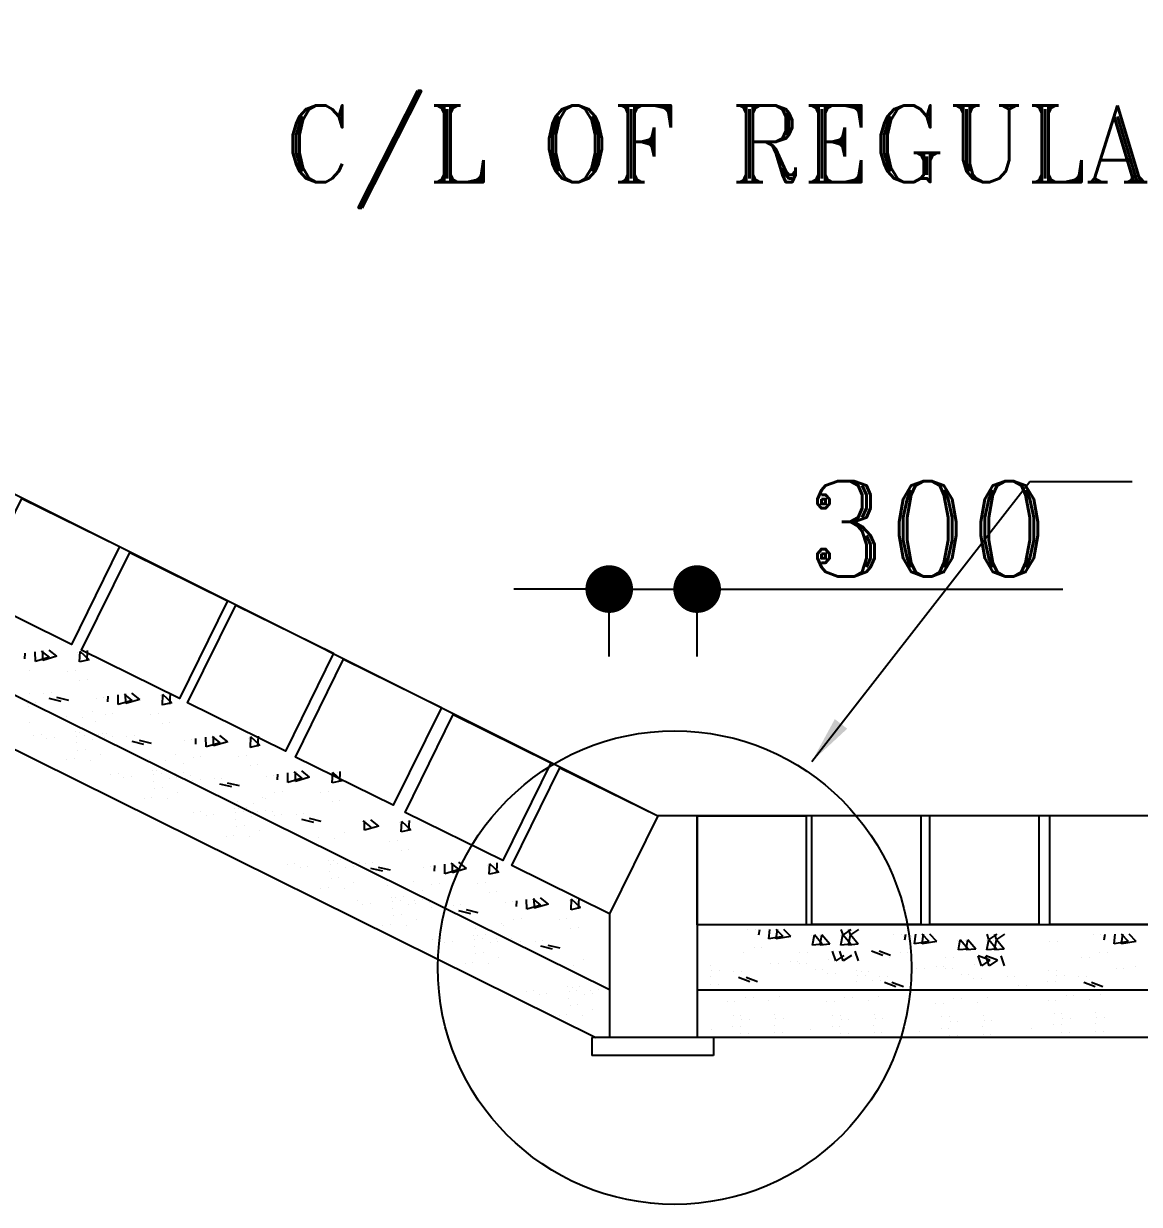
# Model space of a CAD drawing. Header units: metres. Extents: x -98554 to 27544620, y -161930 to 5264560.
# Drawn here: x 25494 to 29007, y 282925 to 286642 of the extents above; entities that cross this region are included whole.
import ezdxf

# ---------------------------------------------------------------- set-up
doc = ezdxf.new("R2010")
doc.units = ezdxf.units.M
doc.header["$LTSCALE"] = 15
doc.header["$MEASUREMENT"] = 0
doc.layers.get('0').update_dxf_attribs({"linetype": 'CONTINUOUS'})
doc.layers.get('Defpoints').update_dxf_attribs({"linetype": 'CONTINUOUS'})
doc.layers.add('LINE', color=7, linetype='CONTINUOUS')
doc.styles.add('BIG', font='ROMANT.SHX')
doc.styles.add('NASIR', font='romant.shx')
doc.dimstyles.new('ISO-25', dxfattribs={"dimtxt": 250, "dimasz": 2.5, "dimexe": 1.25, "dimexo": 0.625, "dimtad": 1, "dimtxsty": 'BIG', "dimcen": 2.5, "dimadec": 0, "dimazin": 0, "dimtfac": 1, "dimtmove": 0, "dimatfit": 3, "dimfxl": 1, "dimarcsym": 0})

# ---------------------------------------------------------------- blocks, each defined once
blk = doc.blocks.new('_Dot')
at = {"color": 0, "linetype": 'ByBlock', "lineweight": -2}
blk.add_line((-0.5, 0), (-1, 0), dxfattribs=at)
at = {"color": 0, "linetype": 'ByBlock', "const_width": 0.5}
blk.add_lwpolyline([(-0.25, 0, 1), (0.25, 0, 1)], format="xyb", close=True, dxfattribs=at)
blk = doc.blocks.new('*D3052')
at = {"layer": 'Defpoints', "color": 0}
for p in [(27614.9, 284861.9), (27338.2, 284649), (27614.9, 284649)]:
    blk.add_point(p, dxfattribs=at)
at = {"layer": 'LINE', "color": 5, "lineweight": -2}
for p, q in [((27188.2, 284861.9), (27038.2, 284861.9)), ((27338.2, 284861.9), (27614.9, 284861.9)), ((27764.9, 284861.9), (28766.4, 284861.9))]:
    blk.add_line(p, q, dxfattribs=at)
at = {"layer": 'LINE', "color": 0, "lineweight": -2}
for p, q in [((27338.2, 284649.6), (27338.2, 284863.1)), ((27614.9, 284649.6), (27614.9, 284863.1))]:
    blk.add_line(p, q, dxfattribs=at)
at = {"layer": 'LINE', "color": 5, "lineweight": -2, "xscale": 150, "yscale": 150, "zscale": 150}
blk.add_blockref('_Dot', (27338.2, 284861.9), dxfattribs=at)
at = {"layer": 'LINE', "color": 5, "lineweight": -2, "xscale": 150, "yscale": 150, "zscale": 150, "rotation": 180}
blk.add_blockref('_Dot', (27614.9, 284861.9), dxfattribs=at)
at = {"layer": 'LINE', "color": 0, "insert": (28340.6, 285051.9), "char_height": 300, "attachment_point": 5, "style": 'BIG'}
blk.add_mtext('300', dxfattribs=at)

msp = doc.modelspace()

# ---------------------------------------------------------------- linework, layer by layer
at = {"layer": 'LINE'}
for p, q in [((20292.469, 287747.78), (27489.468, 284149.532)), ((23581.082, 285462.717), (27338.881, 283600.814)), ((23544.114, 285309.375), (27295.649, 283450.603)), ((25498.649, 284642.468), (25499.56, 284660.144)), ((25531.422, 284634.111), (25530.967, 284664.279)), ((25575.845, 284647.128), (25531.411, 284634.121)), ((25575.845, 284647.128), (25551.112, 284666.931)), ((25555.14, 284637.234), (25554.685, 284667.401)), ((25599.563, 284650.25), (25555.129, 284637.243)), ((25599.563, 284650.25), (25574.83, 284670.053)), ((25665.013, 284661.17), (25665.013, 284661.17)), ((25700.817, 284639.252), (25670.683, 284632.571)), ((25670.694, 284632.557), (25672.382, 284665.303)), ((25700.817, 284639.252), (25672.371, 284665.317)), ((25688.731, 284664.292), (25688.731, 284664.292)), ((25694.412, 284635.68), (25696.1, 284668.426)), ((25514.057, 284604.364), (25514.057, 284604.364)), ((25633.987, 284603.087), (25633.987, 284603.087)), ((25657.705, 284606.209), (25657.705, 284606.209)), ((25670.394, 284574.853), (25670.394, 284574.853)), ((25694.112, 284577.975), (25694.112, 284577.975)), ((25512.254, 284532.007), (25512.254, 284532.007)), ((25557.546, 284533.097), (25557.546, 284533.097)), ((25581.264, 284536.219), (25581.264, 284536.219)), ((25792.248, 284498.537), (25791.793, 284528.704)), ((25836.671, 284511.553), (25811.939, 284531.356)), ((25815.966, 284501.659), (25815.511, 284531.827)), ((25860.389, 284514.675), (25835.656, 284534.479)), ((25931.52, 284496.983), (25933.209, 284529.729)), ((25961.643, 284503.677), (25933.198, 284529.743)), ((25949.557, 284528.718), (25949.557, 284528.718)), ((25955.238, 284500.105), (25956.927, 284532.851)), ((25506.629, 284503.038), (25506.629, 284503.038)), ((25510.6, 284492.033), (25510.6, 284492.033)), ((25530.346, 284506.161), (25530.346, 284506.161)), ((25612.621, 284508.21), (25575.105, 284517.216)), ((25636.339, 284511.332), (25598.823, 284520.339)), ((25723.761, 284518.087), (25723.761, 284518.087)), ((25747.479, 284521.209), (25747.479, 284521.209)), ((25759.475, 284506.893), (25760.387, 284524.57)), ((25836.671, 284511.553), (25792.237, 284498.547)), ((25860.389, 284514.675), (25815.955, 284501.669)), ((25925.839, 284525.595), (25925.839, 284525.595)), ((25961.643, 284503.677), (25931.509, 284496.997)), ((25628.842, 284461.993), (25628.842, 284461.993)), ((25679.315, 284457.099), (25679.315, 284457.099)), ((25710.414, 284476.201), (25710.414, 284476.201)), ((25751.165, 284465.667), (25751.165, 284465.667)), ((25774.883, 284468.789), (25774.883, 284468.789)), ((25894.813, 284467.512), (25894.813, 284467.512)), ((25918.531, 284470.634), (25918.531, 284470.634)), ((25512.336, 284442.033), (25512.336, 284442.033)), ((25720.066, 284446.565), (25720.066, 284446.565)), ((25931.221, 284439.278), (25931.221, 284439.278)), ((25954.939, 284442.401), (25954.939, 284442.401)), ((25526.692, 284399.789), (25526.692, 284399.789)), ((25550.41, 284402.912), (25550.41, 284402.912)), ((25567.218, 284390.333), (25567.218, 284390.333)), ((25590.936, 284393.455), (25590.936, 284393.455)), ((25656.342, 284413.296), (25656.342, 284413.296)), ((25661.365, 284398.826), (25661.365, 284398.826)), ((25670.897, 284411.5), (25670.897, 284411.5)), ((25685.083, 284401.948), (25685.083, 284401.948)), ((25694.615, 284414.623), (25694.615, 284414.623)), ((25710.628, 284388.91), (25710.628, 284388.91)), ((25730.375, 284403.038), (25730.375, 284403.038)), ((25734.346, 284392.032), (25734.346, 284392.032)), ((25744.34, 284407.781), (25744.34, 284407.781)), ((25749.363, 284393.31), (25749.363, 284393.31)), ((25754.093, 284406.16), (25754.093, 284406.16)), ((25773.081, 284396.433), (25773.081, 284396.433)), ((25818.372, 284397.522), (25818.372, 284397.522)), ((25873.447, 284372.635), (25835.931, 284381.642)), ((25842.09, 284400.645), (25842.09, 284400.645)), ((25897.165, 284375.757), (25859.649, 284384.764)), ((26000.51, 284384.609), (26000.51, 284384.609)), ((26024.228, 284387.731), (26024.228, 284387.731)), ((26036.224, 284373.415), (26037.136, 284391.091)), ((26068.997, 284365.058), (26068.542, 284395.226)), ((26113.42, 284378.075), (26088.688, 284397.878)), ((26092.715, 284368.181), (26092.26, 284398.348)), ((26137.138, 284381.197), (26092.704, 284368.191)), ((26137.138, 284381.197), (26112.406, 284401.001)), ((26202.588, 284392.117), (26202.588, 284392.117)), ((26208.269, 284363.505), (26209.958, 284396.251)), ((26238.392, 284370.199), (26209.947, 284396.265)), ((26226.306, 284395.239), (26226.306, 284395.239)), ((26231.987, 284366.627), (26233.676, 284399.373)), ((25659.692, 284377.66), (25659.692, 284377.66)), ((25664.317, 284354.635), (25664.317, 284354.635)), ((25688.035, 284357.757), (25688.035, 284357.757)), ((25736.082, 284342.032), (25736.082, 284342.032)), ((26113.42, 284378.075), (26068.986, 284365.068)), ((26238.392, 284370.199), (26208.258, 284363.519)), ((25630.792, 284324.702), (25630.792, 284324.702)), ((25654.51, 284327.825), (25654.51, 284327.825)), ((25704.983, 284322.93), (25704.983, 284322.93)), ((25889.669, 284326.419), (25889.669, 284326.419)), ((25940.141, 284321.524), (25940.141, 284321.524)), ((25971.241, 284340.626), (25971.241, 284340.626)), ((25996.815, 284313.086), (25996.815, 284313.086)), ((26027.914, 284332.189), (26027.914, 284332.189)), ((26051.632, 284335.311), (26051.632, 284335.311)), ((26171.562, 284334.034), (26171.562, 284334.034)), ((26195.28, 284337.156), (26195.28, 284337.156)), ((26207.97, 284305.8), (26207.97, 284305.8)), ((26231.688, 284308.922), (26231.688, 284308.922)), ((25769.502, 284278.025), (25769.502, 284278.025)), ((25793.22, 284281.147), (25793.22, 284281.147)), ((25810.028, 284268.569), (25810.028, 284268.569)), ((25833.746, 284271.691), (25833.746, 284271.691)), ((25899.152, 284291.532), (25899.152, 284291.532)), ((25904.175, 284277.061), (25904.175, 284277.061)), ((25913.707, 284289.736), (25913.707, 284289.736)), ((25927.893, 284280.184), (25927.893, 284280.184)), ((25937.425, 284292.858), (25937.425, 284292.858)), ((25953.438, 284267.145), (25953.438, 284267.145)), ((25973.184, 284281.273), (25973.184, 284281.273)), ((25977.156, 284270.268), (25977.156, 284270.268)), ((25996.902, 284284.396), (25996.902, 284284.396)), ((26021.089, 284274.303), (26021.089, 284274.303)), ((26118.839, 284267.166), (26118.839, 284267.166)), ((26258.196, 284272.894), (26258.196, 284272.894)), ((26281.914, 284276.016), (26281.914, 284276.016)), ((26293.91, 284261.7), (26294.821, 284279.377)), ((26326.683, 284253.344), (26326.228, 284283.511)), ((26371.106, 284266.36), (26346.373, 284286.163)), ((26350.401, 284256.466), (26349.946, 284286.634)), ((26394.824, 284269.482), (26350.39, 284256.476)), ((26394.824, 284269.482), (26370.091, 284289.286)), ((26460.273, 284280.402), (26460.273, 284280.402)), ((26465.955, 284251.79), (26467.643, 284284.536)), ((26496.077, 284258.484), (26467.632, 284284.55)), ((26483.991, 284283.525), (26483.991, 284283.525)), ((26489.673, 284254.912), (26491.361, 284287.658)), ((25902.502, 284255.896), (25902.502, 284255.896)), ((25907.127, 284232.871), (25907.127, 284232.871)), ((25930.845, 284235.993), (25930.845, 284235.993)), ((26026.112, 284259.832), (26026.112, 284259.832)), ((26049.83, 284262.954), (26049.83, 284262.954)), ((26095.121, 284264.044), (26095.121, 284264.044)), ((26150.196, 284239.157), (26112.68, 284248.164)), ((26173.914, 284242.279), (26136.398, 284251.286)), ((26371.106, 284266.36), (26326.672, 284253.353)), ((26496.077, 284258.484), (26465.944, 284251.804)), ((25873.602, 284202.938), (25873.602, 284202.938)), ((25897.32, 284206.06), (25897.32, 284206.06)), ((25947.792, 284201.166), (25947.792, 284201.166)), ((25978.892, 284220.268), (25978.892, 284220.268)), ((26166.418, 284192.94), (26166.418, 284192.94)), ((26247.99, 284207.148), (26247.99, 284207.148)), ((26254.5, 284201.371), (26254.5, 284201.371)), ((26285.6, 284220.474), (26285.6, 284220.474)), ((26309.318, 284223.596), (26309.318, 284223.596)), ((26429.247, 284222.319), (26429.247, 284222.319)), ((26452.965, 284225.441), (26452.965, 284225.441)), ((26465.655, 284194.085), (26465.655, 284194.085)), ((26489.373, 284197.208), (26489.373, 284197.208)), ((26028.234, 284158.357), (26028.234, 284158.357)), ((26051.952, 284161.479), (26051.952, 284161.479)), ((26157.885, 284171.864), (26157.885, 284171.864)), ((26162.907, 284157.393), (26162.907, 284157.393)), ((26172.439, 284170.068), (26172.439, 284170.068)), ((26186.625, 284160.516), (26186.625, 284160.516)), ((26196.157, 284173.19), (26196.157, 284173.19)), ((26216.89, 284188.046), (26216.89, 284188.046)), ((26231.917, 284161.605), (26231.917, 284161.605)), ((26255.635, 284164.728), (26255.635, 284164.728)), ((26278.774, 284162.588), (26278.774, 284162.588)), ((26376.524, 284155.451), (26376.524, 284155.451)), ((26068.76, 284148.901), (26068.76, 284148.901)), ((26092.478, 284152.023), (26092.478, 284152.023)), ((26161.234, 284136.228), (26161.234, 284136.228)), ((26212.171, 284147.477), (26212.171, 284147.477)), ((26235.889, 284150.6), (26235.889, 284150.6)), ((26283.797, 284148.117), (26283.797, 284148.117)), ((26307.515, 284151.239), (26307.515, 284151.239)), ((26352.806, 284152.329), (26352.806, 284152.329)), ((26407.882, 284127.442), (26370.366, 284136.449)), ((26431.6, 284130.564), (26394.084, 284139.571)), ((26588.645, 284112.343), (26563.912, 284132.147)), ((26567.94, 284102.449), (26567.485, 284132.617)), ((26612.363, 284115.466), (26587.63, 284135.269)), ((26677.812, 284126.385), (26677.812, 284126.385)), ((26683.494, 284097.773), (26685.182, 284130.519)), ((26713.617, 284104.467), (26685.171, 284130.533)), ((26701.53, 284129.508), (26701.53, 284129.508)), ((26707.212, 284100.895), (26708.9, 284133.641)), ((35267.763, 284148.278), (27490.905, 284148.278)), ((27614.924, 284148.279), (27614.924, 283450.603)), ((26132.334, 284083.27), (26132.334, 284083.27)), ((26156.052, 284086.392), (26156.052, 284086.392)), ((26165.859, 284113.203), (26165.859, 284113.203)), ((26189.577, 284116.325), (26189.577, 284116.325)), ((26206.525, 284081.498), (26206.525, 284081.498)), ((26237.624, 284100.6), (26237.624, 284100.6)), ((26424.103, 284081.226), (26424.103, 284081.226)), ((26505.675, 284095.433), (26505.675, 284095.433)), ((26612.363, 284115.466), (26567.929, 284102.459)), ((26713.617, 284104.467), (26683.483, 284097.787)), ((26474.576, 284076.331), (26474.576, 284076.331)), ((26646.786, 284068.302), (26646.786, 284068.302)), ((26670.504, 284071.425), (26670.504, 284071.425)), ((26454.744, 284008.669), (26454.744, 284008.669)), ((26469.299, 284006.873), (26469.299, 284006.873)), ((26493.017, 284009.995), (26493.017, 284009.995)), ((26683.194, 284040.068), (26683.194, 284040.068)), ((26706.912, 284043.191), (26706.912, 284043.191)), ((26325.094, 283995.162), (26325.094, 283995.162)), ((26348.812, 283998.284), (26348.812, 283998.284)), ((26365.62, 283985.706), (26365.62, 283985.706)), ((26389.338, 283988.828), (26389.338, 283988.828)), ((26458.094, 283973.033), (26458.094, 283973.033)), ((26459.767, 283994.198), (26459.767, 283994.198)), ((26483.485, 283997.321), (26483.485, 283997.321)), ((26509.03, 283984.282), (26509.03, 283984.282)), ((26528.776, 283998.41), (26528.776, 283998.41)), ((26532.748, 283987.405), (26532.748, 283987.405)), ((26552.494, 284001.533), (26552.494, 284001.533)), ((26570.346, 283998.312), (26570.346, 283998.312)), ((26625.421, 283973.425), (26587.905, 283982.432)), ((26594.064, 284001.435), (26594.064, 284001.435)), ((26649.139, 283976.548), (26611.623, 283985.554)), ((26752.484, 283985.399), (26752.484, 283985.399)), ((26776.202, 283988.521), (26776.202, 283988.521)), ((26788.198, 283974.205), (26789.109, 283991.882)), ((26820.971, 283965.848), (26820.516, 283996.016)), ((26865.394, 283978.865), (26820.96, 283965.858)), ((26865.394, 283978.865), (26840.661, 283998.668)), ((26844.689, 283968.971), (26844.234, 283999.139)), ((26889.112, 283981.987), (26844.678, 283968.981)), ((26889.112, 283981.987), (26864.379, 284001.791)), ((26954.561, 283992.907), (26954.561, 283992.907)), ((26990.366, 283970.989), (26960.232, 283964.309)), ((26960.243, 283964.295), (26961.931, 283997.041)), ((26990.366, 283970.989), (26961.92, 283997.055)), ((26978.279, 283996.029), (26978.279, 283996.029)), ((26983.961, 283967.417), (26985.649, 284000.163)), ((26462.719, 283950.008), (26462.719, 283950.008)), ((26486.437, 283953.13), (26486.437, 283953.13)), ((26534.484, 283937.405), (26534.484, 283937.405)), ((26723.214, 283941.416), (26723.214, 283941.416)), ((26779.888, 283932.979), (26779.888, 283932.979)), ((26803.606, 283936.101), (26803.606, 283936.101)), ((26923.535, 283934.824), (26923.535, 283934.824)), ((26947.253, 283937.946), (26947.253, 283937.946)), ((26429.194, 283920.075), (26429.194, 283920.075)), ((26452.912, 283923.197), (26452.912, 283923.197)), ((26503.384, 283918.303), (26503.384, 283918.303)), ((26641.642, 283927.209), (26641.642, 283927.209)), ((26692.115, 283922.314), (26692.115, 283922.314)), ((26748.788, 283913.876), (26748.788, 283913.876)), ((26959.943, 283906.59), (26959.943, 283906.59)), ((26983.661, 283909.713), (26983.661, 283909.713)), ((26545.193, 283881.937), (26545.193, 283881.937)), ((26562.001, 283869.359), (26562.001, 283869.359)), ((26585.719, 283872.481), (26585.719, 283872.481)), ((26651.126, 283892.322), (26651.126, 283892.322)), ((26656.148, 283877.851), (26656.148, 283877.851)), ((26665.68, 283890.526), (26665.68, 283890.526)), ((26679.866, 283880.974), (26679.866, 283880.974)), ((26689.398, 283893.648), (26689.398, 283893.648)), ((26705.412, 283867.935), (26705.412, 283867.935)), ((26725.158, 283882.063), (26725.158, 283882.063)), ((26729.13, 283871.058), (26729.13, 283871.058)), ((26748.876, 283885.186), (26748.876, 283885.186)), ((26773.062, 283875.093), (26773.062, 283875.093)), ((26778.085, 283860.622), (26778.085, 283860.622)), ((26801.803, 283863.744), (26801.803, 283863.744)), ((26847.095, 283864.834), (26847.095, 283864.834)), ((26870.813, 283867.956), (26870.813, 283867.956)), ((27010.169, 283873.684), (27010.169, 283873.684)), ((27033.887, 283876.806), (27033.887, 283876.806)), ((27045.883, 283862.49), (27046.794, 283880.167)), ((27078.656, 283854.134), (27078.201, 283884.301)), ((27123.079, 283867.15), (27078.645, 283854.143)), ((27123.079, 283867.15), (27098.346, 283886.953)), ((27102.374, 283857.256), (27101.919, 283887.424)), ((27146.797, 283870.272), (27102.363, 283857.266)), ((27146.797, 283870.272), (27122.064, 283890.076)), ((27212.247, 283881.192), (27212.247, 283881.192)), ((27248.051, 283859.274), (27217.917, 283852.594)), ((27217.928, 283852.58), (27219.617, 283885.326)), ((27248.051, 283859.274), (27219.606, 283885.34)), ((27235.965, 283884.315), (27235.965, 283884.315)), ((27241.646, 283855.702), (27243.335, 283888.448)), ((26654.475, 283856.686), (26654.475, 283856.686)), ((26659.101, 283833.661), (26659.101, 283833.661)), ((26682.818, 283836.783), (26682.818, 283836.783)), ((26730.865, 283821.058), (26730.865, 283821.058)), ((26902.17, 283839.947), (26864.654, 283848.954)), ((26925.888, 283843.069), (26888.372, 283852.076)), ((27037.573, 283821.264), (27037.573, 283821.264)), ((27061.291, 283824.386), (27061.291, 283824.386)), ((27181.221, 283823.109), (27181.221, 283823.109)), ((27204.939, 283826.231), (27204.939, 283826.231)), ((27338.881, 283840.086), (27338.881, 283450.603)), ((26625.575, 283803.728), (26625.575, 283803.728)), ((26649.293, 283806.85), (26649.293, 283806.85)), ((26699.766, 283801.956), (26699.766, 283801.956)), ((26918.391, 283793.731), (26918.391, 283793.731)), ((26968.864, 283788.836), (26968.864, 283788.836)), ((26999.963, 283807.938), (26999.963, 283807.938)), ((27006.474, 283802.162), (27006.474, 283802.162)), ((27217.628, 283794.875), (27217.628, 283794.875)), ((27241.346, 283797.998), (27241.346, 283797.998)), ((34684.069, 283805.079), (27614.924, 283805.079)), ((27774.825, 283788.898), (27774.825, 283788.898)), ((27798.748, 283788.898), (27798.748, 283788.898)), ((27808.773, 283773.139), (27811.983, 283790.545)), ((27840.175, 283760.576), (27843.661, 283790.545)), ((27885.916, 283767.683), (27863.98, 283790.545)), ((27864.097, 283760.576), (27867.584, 283790.545)), ((27909.839, 283767.683), (27887.903, 283790.545)), ((28074.179, 283773.797), (28068.56, 283790.545)), ((28098.979, 283790.545), (28074.17, 283773.811)), ((28098.102, 283773.797), (28092.482, 283790.545)), ((28122.901, 283790.545), (28098.093, 283773.811)), ((26780.208, 283759.147), (26780.208, 283759.147)), ((26803.926, 283762.269), (26803.926, 283762.269)), ((26820.733, 283749.691), (26820.733, 283749.691)), ((26844.451, 283752.813), (26844.451, 283752.813)), ((26909.858, 283772.654), (26909.858, 283772.654)), ((26914.881, 283758.183), (26914.881, 283758.183)), ((26924.413, 283770.858), (26924.413, 283770.858)), ((26938.599, 283761.306), (26938.599, 283761.306)), ((26948.131, 283773.98), (26948.131, 283773.98)), ((26964.144, 283748.267), (26964.144, 283748.267)), ((26983.89, 283762.395), (26983.89, 283762.395)), ((26987.862, 283751.39), (26987.862, 283751.39)), ((27007.608, 283765.518), (27007.608, 283765.518)), ((27030.748, 283763.378), (27030.748, 283763.378)), ((27035.771, 283748.907), (27035.771, 283748.907)), ((27059.489, 283752.03), (27059.489, 283752.03)), ((27104.78, 283753.119), (27104.78, 283753.119)), ((27128.498, 283756.242), (27128.498, 283756.242)), ((27885.916, 283767.683), (27840.165, 283760.587)), ((27909.839, 283767.683), (27864.088, 283760.587)), ((27976.154, 283769.966), (27976.154, 283769.966)), ((27978.052, 283740.857), (27984.001, 283773.103)), ((28008.791, 283743.563), (27983.991, 283773.118)), ((28000.077, 283769.966), (28000.077, 283769.966)), ((28001.975, 283740.857), (28007.923, 283773.103)), ((28032.714, 283743.563), (28007.914, 283773.118)), ((28065.642, 283769.966), (28065.642, 283769.966)), ((28067.54, 283740.857), (28073.488, 283773.103)), ((28098.279, 283743.563), (28073.479, 283773.118)), ((28089.565, 283769.966), (28089.565, 283769.966)), ((28091.463, 283740.857), (28097.411, 283773.103)), ((28122.202, 283743.563), (28097.402, 283773.118)), ((28234.339, 283773.765), (28234.339, 283773.765)), ((28258.262, 283773.765), (28258.262, 283773.765)), ((28265.551, 283767.926), (28265.551, 283767.926)), ((28268.287, 283758.005), (28271.498, 283775.411)), ((28289.474, 283767.926), (28289.474, 283767.926)), ((28345.431, 283752.549), (28299.679, 283745.454)), ((28299.689, 283745.442), (28303.175, 283775.411)), ((28345.431, 283752.549), (28323.494, 283775.411)), ((28369.353, 283752.549), (28323.602, 283745.454)), ((28323.612, 283745.442), (28327.098, 283775.411)), ((28369.353, 283752.549), (28347.417, 283775.411)), ((28435.669, 283754.833), (28435.669, 283754.833)), ((28437.567, 283725.724), (28443.515, 283757.969)), ((28468.306, 283728.429), (28443.506, 283757.985)), ((28459.591, 283754.833), (28459.591, 283754.833)), ((28461.489, 283725.724), (28467.437, 283757.969)), ((28492.228, 283728.429), (28467.428, 283757.985)), ((28525.156, 283754.833), (28525.156, 283754.833)), ((28527.055, 283725.724), (28533.003, 283757.969)), ((28533.694, 283758.664), (28528.074, 283775.411)), ((28557.793, 283728.429), (28532.993, 283757.985)), ((28558.493, 283775.411), (28533.684, 283758.678)), ((28549.079, 283754.833), (28549.079, 283754.833)), ((28550.977, 283725.724), (28556.925, 283757.969)), ((28557.616, 283758.664), (28551.997, 283775.411)), ((28581.716, 283728.429), (28556.916, 283757.985)), ((28582.415, 283775.411), (28557.607, 283758.678)), ((28725.065, 283752.793), (28725.065, 283752.793)), ((28748.988, 283752.793), (28748.988, 283752.793)), ((28862.084, 283773.765), (28862.084, 283773.765)), ((28886.006, 283773.765), (28886.006, 283773.765)), ((28896.031, 283758.005), (28899.242, 283775.411)), ((28973.175, 283752.549), (28927.424, 283745.454)), ((28927.433, 283745.442), (28930.92, 283775.411)), ((28973.175, 283752.549), (28951.239, 283775.411)), ((28997.097, 283752.549), (28951.346, 283745.454)), ((28951.356, 283745.442), (28954.842, 283775.411)), ((28997.097, 283752.549), (28975.161, 283775.411)), ((26913.207, 283737.018), (26913.207, 283737.018)), ((26917.833, 283713.993), (26917.833, 283713.993)), ((26941.551, 283717.115), (26941.551, 283717.115)), ((27159.855, 283728.232), (27122.339, 283737.239)), ((27183.573, 283731.354), (27146.057, 283740.361)), ((27761.826, 283718.47), (27761.826, 283718.47)), ((27795.153, 283733.349), (27795.153, 283733.349)), ((27819.076, 283733.349), (27819.076, 283733.349)), ((27937.812, 283716.429), (27937.812, 283716.429)), ((27961.735, 283716.429), (27961.735, 283716.429)), ((28008.791, 283743.563), (27978.043, 283740.872)), ((28032.714, 283743.563), (28001.966, 283740.872)), ((28051.101, 283691.398), (28040.67, 283722.484)), ((28075.024, 283691.398), (28064.593, 283722.484)), ((28098.279, 283743.563), (28067.531, 283740.872)), ((28122.202, 283743.563), (28091.454, 283740.872)), ((28122.869, 283691.398), (28112.438, 283722.484)), ((28200.053, 283708.673), (28164.034, 283722.499)), ((28223.976, 283708.673), (28187.956, 283722.499)), ((28254.667, 283718.216), (28254.667, 283718.216)), ((28278.59, 283718.216), (28278.59, 283718.216)), ((28468.306, 283728.429), (28437.558, 283725.739)), ((28492.228, 283728.429), (28461.48, 283725.739)), ((28557.793, 283728.429), (28527.045, 283725.739)), ((28581.716, 283728.429), (28550.968, 283725.739)), ((28882.411, 283718.216), (28882.411, 283718.216)), ((28906.334, 283718.216), (28906.334, 283718.216)), ((26884.308, 283684.06), (26884.308, 283684.06)), ((26908.026, 283687.182), (26908.026, 283687.182)), ((26958.498, 283682.288), (26958.498, 283682.288)), ((26989.598, 283701.39), (26989.598, 283701.39)), ((27176.076, 283682.016), (27176.076, 283682.016)), ((27226.549, 283677.121), (27226.549, 283677.121)), ((27257.649, 283696.223), (27257.649, 283696.223)), ((27657.458, 283676.849), (27657.458, 283676.849)), ((27846.851, 283683.685), (27846.851, 283683.685)), ((27870.773, 283683.685), (27870.773, 283683.685)), ((27908.147, 283688.452), (27908.147, 283688.452)), ((27932.069, 283688.452), (27932.069, 283688.452)), ((27936.339, 283683.685), (27936.339, 283683.685)), ((27960.261, 283683.685), (27960.261, 283683.685)), ((28028.454, 283694.78), (28028.454, 283694.78)), ((28076.68, 283708.673), (28051.092, 283691.413)), ((28052.376, 283694.78), (28052.376, 283694.78)), ((28100.603, 283708.673), (28075.014, 283691.413)), ((28221.34, 283703.336), (28221.34, 283703.336)), ((28367.661, 283673.319), (28367.661, 283673.319)), ((28391.584, 283673.319), (28391.584, 283673.319)), ((28397.327, 283701.296), (28397.327, 283701.296)), ((28421.249, 283701.296), (28421.249, 283701.296)), ((28487.968, 283679.646), (28487.968, 283679.646)), ((28536.195, 283693.539), (28500.175, 283707.366)), ((28510.615, 283676.264), (28500.185, 283707.351)), ((28536.195, 283693.539), (28510.606, 283676.279)), ((28511.89, 283679.646), (28511.89, 283679.646)), ((28560.117, 283693.539), (28524.098, 283707.366)), ((28534.538, 283676.264), (28524.107, 283707.351)), ((28560.117, 283693.539), (28534.529, 283676.279)), ((28582.383, 283676.264), (28571.952, 283707.351)), ((28825.162, 283703.336), (28825.162, 283703.336)), ((28849.085, 283703.336), (28849.085, 283703.336)), ((28995.405, 283673.319), (28995.405, 283673.319)), ((27656.127, 283641.081), (27656.127, 283641.081)), ((27660.549, 283661.847), (27660.549, 283661.847)), ((27684.471, 283661.847), (27684.471, 283661.847)), ((27729.518, 283657.016), (27729.518, 283657.016)), ((27780.873, 283625.153), (27744.854, 283638.979)), ((27753.44, 283657.016), (27753.44, 283657.016)), ((27804.796, 283625.153), (27768.776, 283638.979)), ((27986.668, 283665.247), (27986.668, 283665.247)), ((28010.59, 283665.247), (28010.59, 283665.247)), ((28025.613, 283650.582), (28025.613, 283650.582)), ((28049.535, 283650.582), (28049.535, 283650.582)), ((28116.972, 283661.716), (28116.972, 283661.716)), ((28120.063, 283646.714), (28120.063, 283646.714)), ((28131.168, 283658.036), (28131.168, 283658.036)), ((28143.986, 283646.714), (28143.986, 283646.714)), ((28155.09, 283658.036), (28155.09, 283658.036)), ((28189.032, 283641.882), (28189.032, 283641.882)), ((28212.954, 283641.882), (28212.954, 283641.882)), ((28306.365, 283668.552), (28306.365, 283668.552)), ((28330.288, 283668.552), (28330.288, 283668.552)), ((28395.853, 283668.552), (28395.853, 283668.552)), ((28419.775, 283668.552), (28419.775, 283668.552)), ((28446.182, 283650.113), (28446.182, 283650.113)), ((28470.105, 283650.113), (28470.105, 283650.113)), ((28485.127, 283635.448), (28485.127, 283635.448)), ((28509.049, 283635.448), (28509.049, 283635.448)), ((28590.682, 283642.902), (28590.682, 283642.902)), ((28614.605, 283642.902), (28614.605, 283642.902)), ((28720.794, 283661.716), (28720.794, 283661.716)), ((28744.716, 283661.716), (28744.716, 283661.716)), ((28747.807, 283646.714), (28747.807, 283646.714)), ((28771.73, 283646.714), (28771.73, 283646.714)), ((28816.776, 283641.882), (28816.776, 283641.882)), ((28840.699, 283641.882), (28840.699, 283641.882)), ((28934.109, 283668.552), (28934.109, 283668.552)), ((28958.032, 283668.552), (28958.032, 283668.552)), ((27100.785, 283599.074), (27100.785, 283599.074)), ((27206.718, 283609.459), (27206.718, 283609.459)), ((27221.272, 283607.663), (27221.272, 283607.663)), ((27235.458, 283598.111), (27235.458, 283598.111)), ((27244.99, 283610.785), (27244.99, 283610.785)), ((27280.75, 283599.2), (27280.75, 283599.2)), ((27304.468, 283602.323), (27304.468, 283602.323)), ((31362.255, 283599.309), (27614.924, 283599.309)), ((27657.708, 283617.649), (27657.708, 283617.649)), ((27681.63, 283617.649), (27681.63, 283617.649)), ((28115.642, 283625.948), (28115.642, 283625.948)), ((28117.222, 283602.516), (28117.222, 283602.516)), ((28141.145, 283602.516), (28141.145, 283602.516)), ((28167.611, 283630.452), (28167.611, 283630.452)), ((28191.533, 283630.452), (28191.533, 283630.452)), ((28240.387, 283610.019), (28204.368, 283623.846)), ((28264.31, 283610.019), (28228.291, 283623.846)), ((28627.125, 283615.319), (28627.125, 283615.319)), ((28651.048, 283615.319), (28651.048, 283615.319)), ((28719.463, 283625.948), (28719.463, 283625.948)), ((28743.386, 283625.948), (28743.386, 283625.948)), ((28744.966, 283602.516), (28744.966, 283602.516)), ((28768.889, 283602.516), (28768.889, 283602.516)), ((28868.132, 283610.019), (28832.112, 283623.846)), ((28892.054, 283610.019), (28856.035, 283623.846)), ((27077.067, 283595.952), (27077.067, 283595.952)), ((27117.593, 283586.496), (27117.593, 283586.496)), ((27141.311, 283589.618), (27141.311, 283589.618)), ((27210.067, 283573.823), (27210.067, 283573.823)), ((27211.74, 283594.988), (27211.74, 283594.988)), ((27261.004, 283585.072), (27261.004, 283585.072)), ((27284.722, 283588.195), (27284.722, 283588.195)), ((27709.752, 283562.335), (27709.752, 283562.335)), ((27733.674, 283562.335), (27733.674, 283562.335)), ((27767.001, 283577.215), (27767.001, 283577.215)), ((27790.924, 283577.215), (27790.924, 283577.215)), ((27840.325, 283565.774), (27840.325, 283565.774)), ((27873.652, 283580.654), (27873.652, 283580.654)), ((28022.827, 283562.335), (28022.827, 283562.335)), ((28046.75, 283562.335), (28046.75, 283562.335)), ((28080.077, 283577.215), (28080.077, 283577.215)), ((28103.999, 283577.215), (28103.999, 283577.215)), ((28153.401, 283565.774), (28153.401, 283565.774)), ((28186.728, 283580.654), (28186.728, 283580.654)), ((28423.45, 283572.17), (28423.45, 283572.17)), ((28447.373, 283572.17), (28447.373, 283572.17)), ((28496.775, 283560.73), (28496.775, 283560.73)), ((28530.101, 283575.609), (28530.101, 283575.609)), ((28719.673, 283567.38), (28719.673, 283567.38)), ((28743.596, 283567.38), (28743.596, 283567.38)), ((28776.923, 283582.259), (28776.923, 283582.259)), ((28800.845, 283582.259), (28800.845, 283582.259)), ((28850.247, 283570.819), (28850.247, 283570.819)), ((28883.574, 283585.698), (28883.574, 283585.698)), ((27204.885, 283523.987), (27204.885, 283523.987)), ((27214.693, 283550.798), (27214.693, 283550.798)), ((27238.411, 283553.92), (27238.411, 283553.92)), ((27286.457, 283538.195), (27286.457, 283538.195)), ((27859.33, 283524.154), (27859.33, 283524.154)), ((28172.406, 283524.154), (28172.406, 283524.154)), ((28366.201, 283557.291), (28366.201, 283557.291)), ((28390.123, 283557.291), (28390.123, 283557.291)), ((28738.678, 283525.759), (28738.678, 283525.759)), ((28762.6, 283525.759), (28762.6, 283525.759)), ((28869.251, 283529.198), (28869.251, 283529.198)), ((27181.167, 283520.865), (27181.167, 283520.865)), ((27255.358, 283519.093), (27255.358, 283519.093)), ((27728.756, 283520.715), (27728.756, 283520.715)), ((27752.679, 283520.715), (27752.679, 283520.715)), ((27755.77, 283505.712), (27755.77, 283505.712)), ((27779.692, 283505.712), (27779.692, 283505.712)), ((27857.999, 283488.386), (27857.999, 283488.386)), ((27862.421, 283509.151), (27862.421, 283509.151)), ((27886.343, 283509.151), (27886.343, 283509.151)), ((28041.832, 283520.715), (28041.832, 283520.715)), ((28065.754, 283520.715), (28065.754, 283520.715)), ((28068.845, 283505.712), (28068.845, 283505.712)), ((28092.768, 283505.712), (28092.768, 283505.712)), ((28171.075, 283488.386), (28171.075, 283488.386)), ((28175.497, 283509.151), (28175.497, 283509.151)), ((28199.419, 283509.151), (28199.419, 283509.151)), ((28385.205, 283515.67), (28385.205, 283515.67)), ((28409.128, 283515.67), (28409.128, 283515.67)), ((28412.219, 283500.668), (28412.219, 283500.668)), ((28436.141, 283500.668), (28436.141, 283500.668)), ((28515.779, 283519.109), (28515.779, 283519.109)), ((28518.87, 283504.107), (28518.87, 283504.107)), ((28542.793, 283504.107), (28542.793, 283504.107)), ((28737.347, 283489.991), (28737.347, 283489.991)), ((28761.27, 283489.991), (28761.27, 283489.991)), ((28765.691, 283510.757), (28765.691, 283510.757)), ((28789.614, 283510.757), (28789.614, 283510.757)), ((28867.921, 283493.43), (28867.921, 283493.43)), ((28872.342, 283514.196), (28872.342, 283514.196)), ((28896.265, 283514.196), (28896.265, 283514.196)), ((27283.199, 283450.603), (27283.199, 283393.539)), ((31362.255, 283450.603), (27283.199, 283450.603)), ((27659.01, 283474.318), (27659.01, 283474.318)), ((27666.366, 283450.603), (27666.366, 283393.539)), ((27727.425, 283484.946), (27727.425, 283484.946)), ((27751.348, 283484.946), (27751.348, 283484.946)), ((27752.929, 283461.514), (27752.929, 283461.514)), ((27776.851, 283461.514), (27776.851, 283461.514)), ((27859.58, 283464.953), (27859.58, 283464.953)), ((27883.503, 283464.953), (27883.503, 283464.953)), ((27972.086, 283474.318), (27972.086, 283474.318)), ((28040.501, 283484.946), (28040.501, 283484.946)), ((28064.424, 283484.946), (28064.424, 283484.946)), ((28066.004, 283461.514), (28066.004, 283461.514)), ((28089.927, 283461.514), (28089.927, 283461.514)), ((28172.656, 283464.953), (28172.656, 283464.953)), ((28196.578, 283464.953), (28196.578, 283464.953)), ((28315.459, 283469.273), (28315.459, 283469.273)), ((28383.875, 283479.902), (28383.875, 283479.902)), ((28407.797, 283479.902), (28407.797, 283479.902)), ((28409.378, 283456.47), (28409.378, 283456.47)), ((28433.3, 283456.47), (28433.3, 283456.47)), ((28514.448, 283483.341), (28514.448, 283483.341)), ((28516.029, 283459.909), (28516.029, 283459.909)), ((28539.952, 283459.909), (28539.952, 283459.909)), ((28668.932, 283479.362), (28668.932, 283479.362)), ((28762.85, 283466.559), (28762.85, 283466.559)), ((28786.773, 283466.559), (28786.773, 283466.559)), ((28869.502, 283469.998), (28869.502, 283469.998)), ((28893.424, 283469.998), (28893.424, 283469.998)), ((27666.366, 283393.539), (27283.199, 283393.539))]:
    msp.add_line(p, q, dxfattribs=at)
for points in [[(25488.968, 285147.197), (25796.835, 284995.526), (25645.164, 284687.659), (25337.297, 284839.33)], [(25828.713, 284977.04), (26136.58, 284825.369), (25984.909, 284517.502), (25677.042, 284669.173)], [(26162.429, 284811.403), (26470.297, 284659.732), (26318.626, 284351.865), (26010.758, 284503.536)], [(26501.795, 284641.119), (26809.662, 284489.448), (26657.991, 284181.581), (26350.124, 284333.252)], [(26846.94, 284466.687), (27154.807, 284315.016), (27003.136, 284007.149), (26695.269, 284158.82)], [(27183.038, 284299.45), (27490.905, 284147.779), (27339.234, 283839.912), (27031.367, 283991.583)], [(27614.924, 284148.279), (27958.124, 284148.279), (27958.124, 283805.079), (27614.924, 283805.079)], [(27975.983, 284149.304), (28319.183, 284149.304), (28319.183, 283806.104), (27975.983, 283806.104)], [(28347.844, 284149.304), (28691.044, 284149.304), (28691.044, 283806.104), (28347.844, 283806.104)], [(28725.76, 284149.304), (29068.96, 284149.304), (29068.96, 283806.104), (28725.76, 283806.104)]]:
    msp.add_lwpolyline(points, close=True, dxfattribs=at)
msp.add_circle((27543.963, 283670.178), 745.374, dxfattribs=at)

# ---------------------------------------------------------------- texts
at = {"layer": 'LINE', "style": 'NASIR'}
msp.add_text('C/L OF REGULATOR', height=241.33982, dxfattribs=at).set_placement((26311.214, 286143.097))

# ---------------------------------------------------------------- dimensions: what is measured, and where the dimension line sits
at = {"layer": 'LINE'}
dim = msp.add_linear_dim(base=(27614.924, 284861.851), p1=(27338.244, 284648.968), p2=(27614.924, 284648.968), text='300', dimstyle='ISO-25', override={"dimtxt": 300, "dimasz": 150, "dimgap": 40, "dimblk1": 'Dot', "dimblk2": 'Dot', "dimsah": 1, "dimclrd": 5}, dxfattribs=at)
dim.commit()
dim.dimension.update_dxf_attribs({"geometry": '*D3052', "text_midpoint": (28340.638, 285051.851)})

# ---------------------------------------------------------------- leaders
msp.add_leader([(27975.786, 284319.112), (28661.921, 285200.294), (28983.986, 285200.294)], dimstyle='ISO-25', override={"dimtxt": 300, "dimasz": 150, "dimgap": 40, "dimclrd": 5}, dxfattribs=at)

doc.saveas('drawing.dxf')
